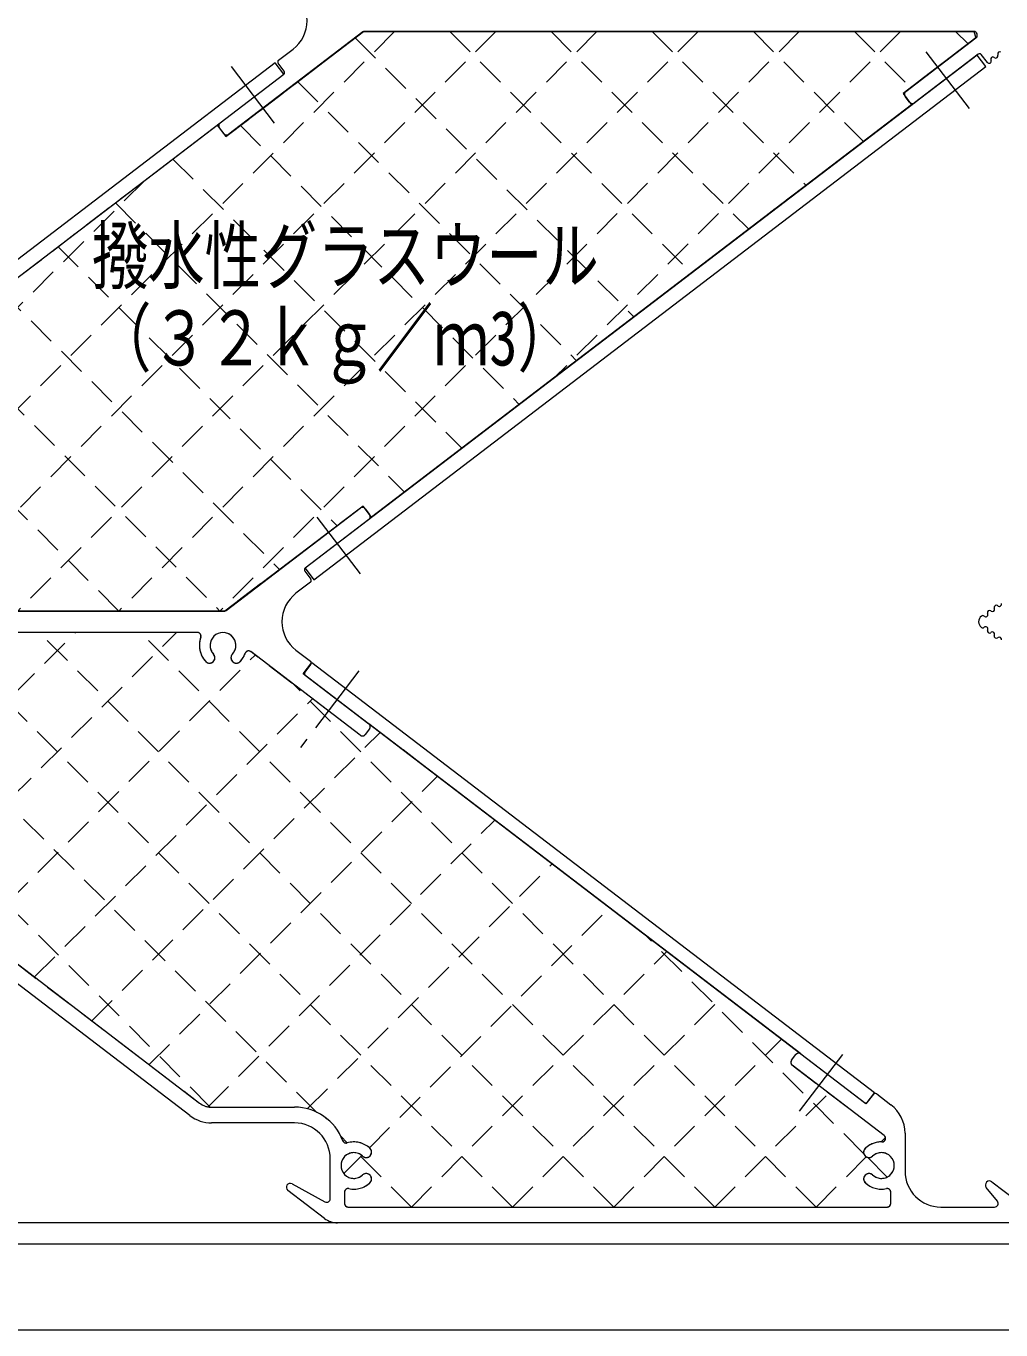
# Model space of a CAD drawing. Units: millimetres, scale not verified. Extents: x -791 to 791, y -562 to 562.
# Drawn here: x 116.4 to 252.7, y -283.6 to -101.4 of the extents above; entities that cross this region are included whole.
import ezdxf
from ezdxf.enums import TextEntityAlignment as Align

# ---------------------------------------------------------------- set-up
doc = ezdxf.new("R2010")
doc.units = ezdxf.units.MM
doc.header["$LTSCALE"] = 2
doc.linetypes.add('CHAIN1', pattern=[8, 5, -1, 1, -1])
doc.linetypes.add('DASHED2', pattern=[3, 2, -1])
for name, color, linetype, lineweight in [('0-2_USERZ', 3, 'Continuous', 9), ('0-8_DEFPOINTS', 1, 'Continuous', 9), ('1-1__0-3_', 2, 'Continuous', 9), ('1-2_SHAPE', 7, 'Continuous', 9), ('1-3__0-A_', 2, 'CHAIN1', 9)]:
    doc.layers.add(name, color=color, linetype=linetype, lineweight=lineweight)
doc.styles.add('ＭＳ ゴシック', font='')
doc.styles.get('ＭＳ ゴシック').set_extended_font_data('MS Gothic')

msp = doc.modelspace()

# ---------------------------------------------------------------- linework, layer by layer
at = {"layer": '0-2_USERZ', "color": 5, "linetype": 'DASHED2'}
for p, q in [((167.919, -102.128), (86.934, -183.113)), ((182.064, -102.125), (101.076, -183.113)), ((196.208, -102.123), (115.218, -183.113)), ((210.353, -102.12), (129.36, -183.113)), ((224.498, -102.118), (143.503, -183.113)), ((162.395, -103.01), (201.384, -142)), ((175.653, -102.127), (209.403, -135.876)), ((189.793, -102.124), (217.422, -129.753)), ((238.643, -102.115), (190.271, -150.486)), ((203.932, -102.121), (225.44, -123.629)), ((218.072, -102.119), (233.459, -117.506)), ((232.211, -102.116), (240.069, -109.974)), ((246.351, -102.114), (248.088, -103.85)), ((154.371, -109.129), (193.366, -148.123)), ((146.348, -115.247), (185.347, -154.247)), ((136.901, -119.943), (177.328, -160.37)), ((132.928, -122.976), (72.792, -183.113)), ((128.882, -126.066), (169.31, -166.494)), ((120.864, -132.19), (159.874, -171.2)), ((112.845, -138.313), (151.837, -177.305)), ((104.826, -144.437), (143.503, -183.113)), ((96.807, -150.56), (129.36, -183.113)), ((140.349, -186.113), (61.691, -186.113)), ((142.146, -252.439), (75.82, -186.113)), ((157.047, -253.197), (89.962, -186.113)), ((93.504, -215.891), (123.283, -186.113)), ((101.523, -222.015), (137.425, -186.113)), ((184.404, -266.413), (104.104, -186.113)), ((198.547, -266.413), (118.247, -186.113)), ((212.689, -266.413), (132.389, -186.113)), ((109.542, -228.138), (148.418, -189.263)), ((163.103, -200.476), (147.802, -188.792)), ((226.831, -266.413), (153.76, -193.342)), ((117.561, -234.262), (156.436, -195.386)), ((71.713, -199.251), (140.631, -251.879)), ((125.579, -240.385), (165.882, -200.083)), ((164.41, -199.588), (163.803, -200.383)), ((224.723, -245.016), (164.316, -198.887)), ((133.598, -246.508), (173.901, -206.206)), ((141.841, -252.408), (181.919, -212.329)), ((155.689, -252.702), (189.938, -218.453)), ((164.394, -258.139), (197.957, -224.576)), ((233.528, -258.968), (202.946, -228.386)), ((170.262, -266.413), (205.976, -230.7)), ((184.404, -266.413), (213.994, -236.823)), ((198.547, -266.413), (222.013, -242.946)), ((223.415, -245.904), (224.022, -245.109)), ((236.357, -256.416), (223.509, -246.605)), ((212.689, -266.413), (228.605, -250.497)), ((142.331, -252.454), (153.92, -252.454)), ((161.296, -257.446), (160.374, -256.525)), ((235.921, -257.323), (236.539, -256.704)), ((160.812, -261.721), (163.328, -259.205)), ((170.262, -266.413), (162.75, -258.9)), ((226.831, -266.413), (233.858, -259.386)), ((236.778, -262.218), (234.017, -259.457)), ((160.92, -264.328), (160.92, -265.913)), ((237.277, -265.913), (237.277, -264.328)), ((161.42, -266.413), (236.777, -266.413))]:
    msp.add_line(p, q, dxfattribs=at)
at = {"layer": '0-2_USERZ'}
for p, q in [((-41.384, -268.588), (549.209, -268.588)), ((-41.384, -283.588), (549.512, -283.588))]:
    msp.add_line(p, q, dxfattribs=at)
at = {"layer": '0-2_USERZ', "color": 5, "linetype": 'DASHED2'}
msp.add_lwpolyline([(144.192, -183.113), (58.953, -183.113), (58.65, -182.216), (68.832, -174.44), (67.618, -172.85), (143.124, -115.191), (144.338, -116.78), (163.55, -102.129), (248.884, -102.113), (249.188, -103.01), (239.006, -110.786), (240.204, -112.355), (164.698, -170.015), (163.5, -168.446)], close=True, dxfattribs=at)
at = {"layer": '0-2_USERZ', "color": 7}
msp.add_lwpolyline([(235.03, -250.409), (233.816, -251.999), (233.816, -251.999), (155.13, -191.911), (155.13, -191.911), (156.344, -190.321)], close=True, dxfattribs=at)
at = {"layer": '0-2_USERZ', "color": 5, "linetype": 'DASHED2'}
for centre, radius, start, end in [((140.349, -186.613), 0.5, 339.99481, 90), ((143.92, -187.913), 3.3, 159.99481, 222.89536), ((143.92, -187.913), 1.8, 317.10464, 222.89536), ((142.051, -189.649), 0.75, 222.89536, 42.89536), ((145.788, -189.649), 0.75, 137.10464, 317.10464), ((143.92, -187.913), 3.3, 317.10464, 340.36461), ((147.499, -189.19), 0.5, 52.63333, 160.36461), ((163.406, -200.079), 0.5, 232.63333, 322.63333), ((164.013, -199.284), 0.5, 322.63333, 52.63333), ((223.812, -246.208), 0.5, 142.63333, 232.63333), ((224.419, -245.413), 0.5, 52.63333, 142.63333), ((142.331, -249.654), 2.8, 232.63333, 270), ((153.92, -259.654), 7.2, 20.39577, 90), ((236.054, -256.814), 0.5, 268.83996, 52.63333), ((161.137, -256.97), 0.5, 200.39577, 286.55461), ((162.22, -260.613), 3.3, 47.10464, 106.55461), ((163.955, -258.745), 0.75, 227.10464, 47.10464), ((234.241, -258.745), 0.75, 132.89536, 312.89536), ((235.977, -260.613), 3.3, 88.83996, 132.89536), ((162.22, -260.613), 1.8, 47.10464, 312.89536), ((235.977, -260.613), 1.8, 227.10464, 132.89536), ((163.955, -262.481), 0.75, 312.89536, 132.89536), ((234.241, -262.481), 0.75, 47.10464, 227.10464), ((161.42, -264.328), 0.5, 77.8468, 180), ((162.22, -260.613), 3.3, 257.8468, 312.89536), ((235.977, -260.613), 3.3, 227.10464, 282.1532), ((236.777, -264.328), 0.5, 360, 102.1532), ((161.42, -265.913), 0.5, 180, 270), ((236.777, -265.913), 0.5, 270, 0)]:
    msp.add_arc(centre, radius, start, end, dxfattribs=at)
at = {"layer": '0-8_DEFPOINTS'}
for p, q in [((140.349, -186.113), (61.691, -186.113)), ((163.103, -200.476), (147.802, -188.792)), ((71.713, -199.251), (140.631, -251.879)), ((164.41, -199.588), (163.803, -200.383)), ((224.723, -245.016), (164.316, -198.887)), ((223.415, -245.904), (224.022, -245.109)), ((236.357, -256.416), (223.509, -246.605)), ((142.331, -252.454), (153.92, -252.454)), ((160.92, -264.328), (160.92, -265.913)), ((237.277, -265.913), (237.277, -264.328)), ((161.42, -266.413), (236.777, -266.413))]:
    msp.add_line(p, q, dxfattribs=at)
msp.add_lwpolyline([(144.192, -183.113), (58.953, -183.113), (58.65, -182.216), (68.832, -174.44), (67.618, -172.85), (143.124, -115.191), (144.338, -116.78), (163.55, -102.129), (248.884, -102.113), (249.188, -103.01), (239.006, -110.786), (240.204, -112.355), (164.698, -170.015), (163.5, -168.446)], close=True, dxfattribs=at)
for centre, radius, start, end in [((140.349, -186.613), 0.5, 339.99481, 90), ((143.92, -187.913), 3.3, 159.99481, 222.89536), ((143.92, -187.913), 1.8, 317.10464, 222.89536), ((142.051, -189.649), 0.75, 222.89536, 42.89536), ((145.788, -189.649), 0.75, 137.10464, 317.10464), ((143.92, -187.913), 3.3, 317.10464, 340.36461), ((147.499, -189.19), 0.5, 52.63333, 160.36461), ((163.406, -200.079), 0.5, 232.63333, 322.63333), ((164.013, -199.284), 0.5, 322.63333, 52.63333), ((223.812, -246.208), 0.5, 142.63333, 232.63333), ((224.419, -245.413), 0.5, 52.63333, 142.63333), ((142.331, -249.654), 2.8, 232.63333, 270), ((153.92, -259.654), 7.2, 20.39577, 90), ((236.054, -256.814), 0.5, 268.83996, 52.63333), ((161.137, -256.97), 0.5, 200.39577, 286.55461), ((162.22, -260.613), 3.3, 47.10464, 106.55461), ((163.955, -258.745), 0.75, 227.10464, 47.10464), ((234.241, -258.745), 0.75, 132.89536, 312.89536), ((235.977, -260.613), 3.3, 88.83996, 132.89536), ((162.22, -260.613), 1.8, 47.10464, 312.89536), ((235.977, -260.613), 1.8, 227.10464, 132.89536), ((163.955, -262.481), 0.75, 312.89536, 132.89536), ((234.241, -262.481), 0.75, 47.10464, 227.10464), ((161.42, -264.328), 0.5, 77.8468, 180), ((162.22, -260.613), 3.3, 257.8468, 312.89536), ((235.977, -260.613), 3.3, 227.10464, 282.1532), ((236.777, -264.328), 0.5, 0, 102.1532), ((161.42, -265.913), 0.5, 180, 270), ((236.777, -265.913), 0.5, 270, 0)]:
    msp.add_arc(centre, radius, start, end, dxfattribs=at)
at = {"layer": '1-1__0-3_'}
msp.add_line((363.064, -271.598), (-20.798, -271.598), dxfattribs=at)
at = {"layer": '1-2_SHAPE'}
for p, q in [((163.464, -102.175), (144.735, -116.477)), ((248.884, -102.113), (163.646, -102.113)), ((239.403, -110.483), (249.188, -103.01)), ((151.686, -106.136), (153.714, -104.587)), ((249.518, -105.275), (240.617, -112.072)), ((250.788, -106.444), (249.939, -105.331)), ((252.233, -105.344), (252.265, -105.439)), ((152.479, -107.669), (151.629, -106.556)), ((251.28, -106.072), (251.311, -106.167)), ((251.814, -105.783), (251.731, -105.727)), ((143.521, -114.887), (152.423, -108.09)), ((239.916, -111.978), (239.309, -111.183)), ((144.034, -116.383), (143.427, -115.588)), ((144.374, -183.051), (163.103, -168.749)), ((163.803, -168.843), (164.41, -169.638)), ((164.316, -170.339), (155.415, -177.136)), ((155.359, -177.557), (156.208, -178.669)), ((156.152, -179.09), (154.123, -180.639)), ((58.953, -183.113), (144.192, -183.113)), ((250.836, -183.524), (250.804, -183.429)), ((251.255, -183.085), (251.338, -183.14)), ((251.789, -182.796), (251.758, -182.701)), ((252.209, -182.356), (252.292, -182.412)), ((250.804, -185.797), (250.836, -185.702)), ((140.349, -186.113), (61.691, -186.113)), ((251.338, -186.086), (251.255, -186.141)), ((251.758, -186.525), (251.789, -186.43)), ((252.292, -186.814), (252.209, -186.87)), ((163.103, -200.476), (147.802, -188.792)), ((154.123, -188.587), (156.152, -190.136)), ((156.208, -190.556), (155.359, -191.669)), ((62.415, -192.15), (140.631, -251.879)), ((155.415, -192.09), (164.316, -198.887)), ((139.296, -253.628), (61.079, -193.899)), ((164.41, -199.588), (163.803, -200.383)), ((223.415, -245.904), (224.022, -245.109)), ((224.723, -245.016), (233.624, -251.813)), ((236.357, -256.416), (223.509, -246.605)), ((234.045, -251.757), (234.894, -250.644)), ((235.315, -250.588), (237.311, -252.112)), ((142.331, -252.454), (153.92, -252.454)), ((153.92, -254.654), (142.331, -254.654)), ((239.277, -256.086), (239.277, -261.413)), ((158.92, -265.255), (158.92, -259.654)), ((158.113, -267.997), (152.989, -264.084)), ((153.574, -263.184), (158.18, -265.694)), ((252.188, -265.599), (250.641, -263.681)), ((251.417, -262.884), (256.569, -266.818)), ((160.92, -264.328), (160.92, -265.913)), ((237.277, -265.913), (237.277, -264.328)), ((161.42, -266.413), (236.777, -266.413)), ((244.277, -266.413), (251.798, -266.413)), ((255.962, -268.613), (159.934, -268.613))]:
    msp.add_line(p, q, dxfattribs=at)
for centre, radius, start, end in [((150.68, -100.613), 5, 307.36667, 52.63333), ((163.646, -102.413), 0.3, 90, 127.36667), ((248.884, -102.613), 0.5, 307.36667, 90), ((249.7, -105.513), 0.3, 37.36667, 127.36667), ((251.564, -105.977), 0.3, 56.29131, 198.44202), ((251.98, -105.533), 0.3, 236.29131, 18.44202), ((252.518, -105.249), 0.3, 56.29131, 198.44202), ((151.868, -106.374), 0.3, 127.36667, 217.36667), ((251.027, -106.262), 0.3, 217.36667, 18.44202), ((152.241, -107.851), 0.3, 307.36667, 37.36667), ((239.706, -110.88), 0.5, 127.36667, 217.36667), ((240.313, -111.675), 0.5, 217.36667, 307.36667), ((143.825, -115.284), 0.5, 127.36667, 217.36667), ((144.432, -116.079), 0.5, 217.36667, 307.36667), ((163.406, -169.147), 0.5, 37.36667, 127.36667), ((164.013, -169.942), 0.5, 307.36667, 37.36667), ((155.597, -177.375), 0.3, 127.36667, 217.36667), ((155.97, -178.852), 0.3, 307.36667, 37.36667), ((157.158, -184.613), 5, 127.36667, 232.63333), ((252.458, -182.162), 0.3, 236.29131, 18.44202), ((144.192, -182.813), 0.3, 270, 307.36667), ((250.567, -184.613), 1, 127.45929, 232.54071), ((250.141, -184.057), 0.3, 46.96083, 127.45929), ((250.551, -183.619), 0.3, 226.96083, 18.44202), ((251.089, -183.334), 0.3, 56.29131, 198.44202), ((251.505, -182.89), 0.3, 236.29131, 18.44202), ((252.042, -182.606), 0.3, 56.29131, 198.44202), ((250.141, -185.169), 0.3, 232.54071, 313.03917), ((250.551, -185.607), 0.3, 341.55798, 133.03917), ((251.089, -185.892), 0.3, 161.55798, 303.70869), ((140.349, -186.613), 0.5, 339.99481, 90), ((143.92, -187.913), 3.3, 159.99481, 222.89536), ((143.92, -187.913), 1.8, 317.10464, 222.89536), ((251.505, -186.335), 0.3, 341.55798, 123.70869), ((252.042, -186.62), 0.3, 161.55798, 303.70869), ((252.458, -187.064), 0.3, 341.55798, 123.70869), ((142.051, -189.649), 0.75, 222.89536, 42.89536), ((145.788, -189.649), 0.75, 137.10464, 317.10464), ((143.92, -187.913), 3.3, 317.10464, 340.36461), ((147.499, -189.19), 0.5, 52.63333, 160.36461), ((155.97, -190.374), 0.3, 322.63333, 52.63333), ((155.597, -191.851), 0.3, 142.63333, 232.63333), ((163.406, -200.079), 0.5, 232.63333, 322.63333), ((164.013, -199.284), 0.5, 322.63333, 52.63333), ((223.812, -246.208), 0.5, 142.63333, 232.63333), ((224.419, -245.413), 0.5, 52.63333, 142.63333), ((235.133, -250.826), 0.3, 52.63333, 142.63333), ((142.331, -249.654), 2.8, 232.63333, 270), ((153.92, -259.654), 7.2, 20.39577, 90), ((233.806, -251.575), 0.3, 232.63333, 322.63333), ((234.277, -256.086), 5, 0, 52.63333), ((142.331, -249.654), 5, 232.63333, 270), ((153.92, -259.654), 5, 0, 90), ((236.054, -256.814), 0.5, 268.83996, 52.63333), ((161.137, -256.97), 0.5, 200.39577, 286.55461), ((162.22, -260.613), 3.3, 47.10464, 106.55461), ((163.955, -258.745), 0.75, 227.10464, 47.10464), ((234.241, -258.745), 0.75, 132.89536, 312.89536), ((235.977, -260.613), 3.3, 88.83996, 132.89536), ((162.22, -260.613), 1.8, 47.10464, 312.89536), ((235.977, -260.613), 1.8, 227.10464, 132.89536), ((163.955, -262.481), 0.75, 312.89536, 132.89536), ((234.241, -262.481), 0.75, 47.10464, 227.10464), ((244.277, -261.413), 5, 180, 270), ((153.316, -263.656), 0.538, 61.41577, 232.63333), ((161.42, -264.328), 0.5, 77.8468, 180), ((162.22, -260.613), 3.3, 257.8468, 312.89536), ((235.977, -260.613), 3.3, 227.10464, 282.1532), ((236.777, -264.328), 0.5, 0, 102.1532), ((251.077, -263.329), 0.56, 52.63333, 218.87986), ((158.42, -265.255), 0.5, 241.41577, 0), ((161.42, -265.913), 0.5, 180, 270), ((236.777, -265.913), 0.5, 270, 0), ((251.798, -265.913), 0.5, 270, 38.87986), ((159.934, -265.613), 3, 232.63333, 270)]:
    msp.add_arc(centre, radius, start, end, dxfattribs=at)
at = {"layer": '1-3__0-A_'}
for p, q in [((242.196, -104.968), (248.241, -112.883)), ((151.136, -114.938), (145.091, -107.023)), ((157.053, -169.988), (163.097, -177.903)), ((162.917, -191.488), (154.764, -202.164)), ((230.525, -245.099), (224.477, -253.02))]:
    msp.add_line(p, q, dxfattribs=at)
at = {"layer": '1-3__0-A_', "color": 7, "linetype": 'Continuous'}
for points in [[(250.56, -106.995), (249.346, -105.406), (249.347, -105.406), (155.406, -177.143), (156.62, -178.732), (156.62, -178.733), (250.56, -106.996)], [(57.265, -178.241), (58.478, -179.83), (58.478, -179.83), (152.423, -108.09), (151.209, -106.5), (151.209, -106.5), (57.264, -178.24)]]:
    msp.add_lwpolyline(points, dxfattribs=at)

# ---------------------------------------------------------------- texts
at = {"layer": '0-2_USERZ', "style": 'ＭＳ ゴシック', "width": 0.75}
for s, height, p in [('撥水性グラスウール', 7.698, (125.596, -139.582)), ('（３２ｋｇ／ｍ3）', 7.697, (126.044, -151.104))]:
    msp.add_text(s, height=height, dxfattribs=at).set_placement(p, align=Align.BOTTOM_LEFT)

doc.saveas('drawing.dxf')
